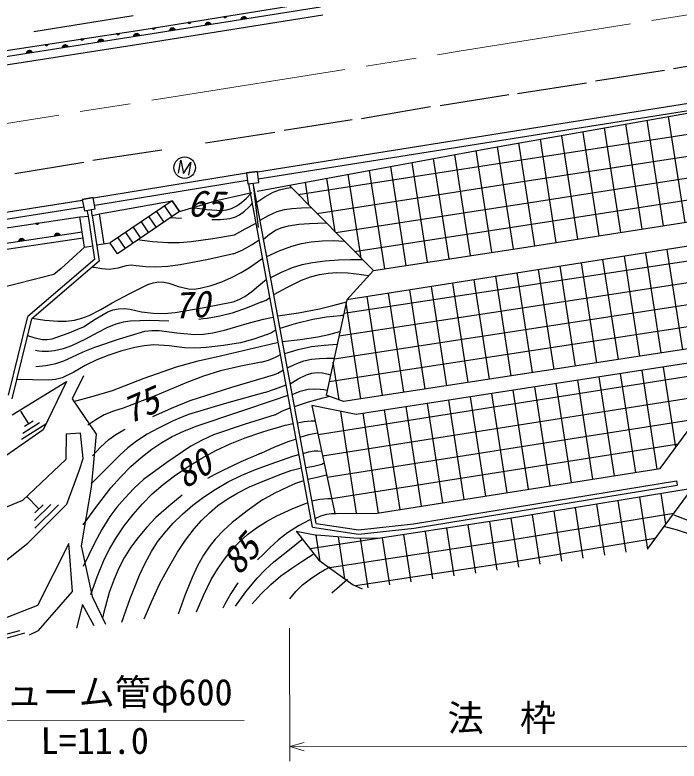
# Model space of a CAD drawing. Units: millimetres, scale not verified. Extents: x 40000 to 680000, y 20000 to 380000.
# Drawn here: x 302560 to 348455, y 250564 to 302112 of the extents above; entities that cross this region are included whole.
import ezdxf
from ezdxf.enums import TextEntityAlignment as Align

# ---------------------------------------------------------------- set-up
doc = ezdxf.new("R2010")
doc.units = ezdxf.units.MM
doc.header["$LTSCALE"] = 1000
doc.linetypes.add('CHAIN', pattern=[18.5, 12, -1.5, 3.5, -1.5])
for name, color, linetype, lineweight in [('M-BGD', 7, 'Continuous', 25), ('M-BGD-HTXT', 7, 'Continuous', 13), ('M-BMK', 2, 'CHAIN', 13)]:
    doc.layers.add(name, color=color, linetype=linetype, lineweight=lineweight)
doc.styles.add('ＭＳ ゴシック', font='')
doc.styles.get('ＭＳ ゴシック').set_extended_font_data('MS Gothic')

msp = doc.modelspace()

# ---------------------------------------------------------------- linework, layer by layer
at = {"layer": 'M-BGD'}
for p, q in [((311617, 300767), (323684, 302661)), ((311632, 301128), (323627, 303054)), ((311689, 300180), (323832, 302117)), ((310738, 302046), (303862, 300941)), ((314714, 301610), (314526, 301580)), ((314533, 301568), (314711, 301597)), ((314705, 301583), (314543, 301557)), ((314554, 301546), (314697, 301569)), ((316039, 301562), (315752, 301517)), ((315772, 301546), (316011, 301583)), ((315961, 301600), (315813, 301577)), ((317182, 302006), (316995, 301976)), ((317001, 301964), (317179, 301993)), ((317174, 301980), (317011, 301953)), ((317022, 301943), (317166, 301966)), ((317156, 301951), (317037, 301932)), ((317062, 301924), (317135, 301935)), ((318189, 301824), (318564, 301883)), ((318550, 301906), (318195, 301850)), ((318206, 301877), (318531, 301928)), ((318509, 301950), (318222, 301905)), ((318241, 301933), (318481, 301971)), ((318430, 301988), (318283, 301965)), ((298599, 299144), (311632, 301128)), ((312245, 301214), (312058, 301183)), ((312065, 301172), (312242, 301200)), ((312237, 301187), (312075, 301161)), ((312085, 301150), (312229, 301173)), ((312219, 301159), (312100, 301139)), ((312125, 301131), (312199, 301143)), ((313249, 301048), (313625, 301107)), ((313611, 301130), (313255, 301074)), ((313266, 301102), (313591, 301153)), ((313570, 301174), (313282, 301129)), ((313302, 301158), (313541, 301195)), ((313491, 301213), (313344, 301190)), ((314688, 301555), (314568, 301536)), ((314593, 301527), (314667, 301539)), ((315719, 301436), (316095, 301495)), ((316081, 301518), (315725, 301462)), ((315736, 301489), (316061, 301540)), ((298666, 298727), (311617, 300767)), ((309777, 300833), (309590, 300804)), ((309596, 300793), (309774, 300820)), ((309769, 300806), (309606, 300781)), ((309617, 300770), (309761, 300792)), ((309751, 300778), (309631, 300760)), ((309656, 300751), (309730, 300762)), ((310780, 300660), (311155, 300719)), ((311141, 300742), (310786, 300686)), ((310797, 300713), (311122, 300764)), ((311100, 300786), (310812, 300741)), ((310832, 300770), (311071, 300807)), ((311021, 300825), (310874, 300801)), ((299347, 298250), (311689, 300180)), ((304834, 300080), (304647, 300052)), ((304653, 300040), (304831, 300067)), ((304826, 300054), (304663, 300029)), ((304674, 300018), (304818, 300040)), ((304808, 300026), (304688, 300007)), ((304713, 299998), (304787, 300010)), ((305893, 299992), (306132, 300029)), ((306082, 300047), (305935, 300024)), ((307306, 300456), (307118, 300428)), ((307125, 300416), (307303, 300443)), ((307297, 300430), (307135, 300405)), ((307146, 300394), (307289, 300416)), ((307279, 300402), (307160, 300384)), ((307185, 300375), (307259, 300386)), ((308310, 300271), (308686, 300330)), ((308672, 300353), (308316, 300297)), ((308327, 300324), (308652, 300376)), ((308630, 300397), (308343, 300352)), ((308363, 300381), (308602, 300418)), ((308551, 300436), (308404, 300412)), ((303371, 299493), (303746, 299552)), ((303733, 299575), (303377, 299519)), ((303388, 299546), (303713, 299598)), ((303691, 299619), (303404, 299574)), ((303424, 299603), (303663, 299640)), ((303612, 299658), (303465, 299634)), ((305841, 299882), (306216, 299941)), ((306202, 299964), (305847, 299908)), ((305857, 299935), (306182, 299987)), ((306161, 300009), (305873, 299963)), ((352861, 299163), (348072, 298397)), ((347445, 298275), (342688, 297531)), ((342062, 297404), (337284, 296664)), ((354080, 296785), (319329, 291259)), ((336693, 296584), (331937, 295821)), ((354158, 296291), (319378, 290761)), ((335234, 292884), (353347, 296100)), ((331279, 295761), (326510, 294938)), ((325872, 294864), (321173, 294136)), ((348866, 287778), (347732, 295103)), ((337572, 292101), (352981, 294486)), ((345901, 287319), (344778, 294578)), ((347384, 287548), (346255, 294840)), ((320510, 293993), (315727, 293247)), ((342937, 286860), (341833, 293988)), ((344419, 287089), (343300, 294316)), ((339972, 286401), (338868, 293529)), ((341454, 286630), (340351, 293758)), ((319305, 289940), (335234, 292884)), ((337007, 285942), (335914, 293004)), ((338490, 286171), (337391, 293267)), ((337801, 290618), (352860, 292950)), ((312713, 292776), (307951, 292055)), ((334043, 285484), (332962, 292464)), ((335525, 285713), (334438, 292736)), ((307315, 291928), (302563, 291144)), ((322133, 289715), (337572, 292101)), ((331078, 285026), (330011, 291918)), ((332560, 285255), (331486, 292191)), ((319313, 291301), (318551, 291209)), ((318551, 291209), (319313, 291301)), ((319407, 290526), (319313, 291301)), ((328113, 284568), (327059, 291373)), ((329595, 284797), (328535, 291646)), ((338031, 289136), (352102, 291315)), ((318556, 291173), (307983, 289449)), ((318551, 291209), (318644, 290434)), ((324680, 287135), (324108, 290827)), ((326480, 285312), (325584, 291100)), ((318615, 290676), (308072, 288957)), ((318644, 290434), (319407, 290526)), ((323115, 266713), (318730, 290444)), ((323371, 266978), (319029, 290480)), ((321515, 290340), (327334, 284447)), ((322879, 288958), (322632, 290555)), ((323433, 288398), (337801, 290618)), ((316576, 289310), (318935, 289855)), ((319041, 290201), (319368, 287428)), ((298960, 288031), (307226, 289324)), ((298960, 288031), (307214, 289322)), ((307218, 289364), (307974, 289500)), ((307974, 289500), (307218, 289364)), ((307218, 289364), (307358, 288586)), ((308114, 288722), (307974, 289500)), ((308405, 288378), (313424, 289271)), ((313424, 289271), (309143, 286358)), ((313424, 289271), (309143, 286358)), ((313931, 288527), (313424, 289271)), ((313424, 289271), (313931, 288527)), ((313931, 288527), (316576, 289310)), ((338260, 287654), (351071, 289637)), ((307314, 288832), (299023, 287535)), ((307358, 288586), (308114, 288722)), ((307898, 288250), (307843, 288673)), ((312887, 288905), (313393, 288161)), ((324733, 287081), (338031, 289136)), ((297859, 286799), (307042, 288167)), ((307042, 288167), (307661, 288211)), ((307370, 286068), (307042, 288167)), ((307653, 288202), (307560, 288622)), ((308085, 285241), (307653, 288202)), ((307898, 288250), (308389, 285107)), ((307920, 288256), (308405, 288378)), ((308733, 286280), (308405, 288378)), ((313931, 288527), (309650, 285614)), ((311812, 288174), (312318, 287430)), ((312350, 288540), (312856, 287796)), ((304199, 287731), (304011, 287703)), ((304017, 287691), (304195, 287718)), ((304190, 287704), (304027, 287680)), ((304038, 287669), (304182, 287690)), ((304172, 287676), (304052, 287658)), ((304077, 287649), (304151, 287660)), ((311275, 287808), (311781, 287064)), ((311275, 287808), (311781, 287064)), ((326034, 285764), (338260, 287654)), ((338490, 286171), (350831, 288082)), ((310737, 287443), (311244, 286699)), ((297980, 285752), (307206, 287116)), ((298042, 285356), (307268, 286720)), ((303152, 286617), (302864, 286575)), ((302885, 286603), (303124, 286638)), ((303074, 286656), (302926, 286635)), ((305304, 286860), (305680, 286915)), ((305666, 286939), (305310, 286886)), ((305321, 286913), (305647, 286961)), ((305625, 286983), (305338, 286940)), ((305358, 286969), (305597, 287004)), ((305547, 287022), (305399, 287000)), ((309663, 286712), (310169, 285967)), ((310200, 287077), (310706, 286333)), ((353122, 286777), (325499, 282439)), ((302831, 286494), (303207, 286550)), ((303193, 286573), (302837, 286520)), ((302848, 286547), (303174, 286595)), ((307370, 286068), (307951, 286160)), ((309125, 286346), (308218, 286202)), ((309125, 286346), (309631, 285602)), ((327334, 284447), (338490, 286171)), ((307370, 286068), (305751, 284591)), ((353254, 285749), (325290, 281480)), ((347227, 278759), (346155, 285683)), ((348710, 278985), (347637, 285916)), ((308085, 285241), (303450, 281287)), ((308389, 285107), (303718, 281122)), ((344261, 278306), (343191, 285218)), ((345744, 278533), (344673, 285450)), ((305751, 284591), (305247, 284175)), ((341295, 277854), (340227, 284752)), ((342778, 278080), (341709, 284985)), ((305247, 284175), (298574, 282481)), ((353152, 284216), (324949, 279910)), ((325499, 282439), (327334, 284447)), ((336847, 277174), (335782, 284054)), ((338330, 277401), (337264, 284287)), ((339813, 277627), (338746, 284520)), ((333881, 276722), (332818, 283588)), ((335364, 276948), (334300, 283821)), ((330916, 276269), (329855, 283123)), ((332399, 276495), (331336, 283356)), ((353049, 282683), (324609, 278341)), ((327950, 275816), (326891, 282658)), ((329433, 276042), (328373, 282890)), ((325499, 282439), (324066, 275844)), ((326467, 275590), (325445, 282191)), ((302120, 275833), (303450, 281287)), ((302368, 275584), (303718, 281122)), ((352947, 281150), (324267, 276771)), ((350961, 279329), (325267, 275406)), ((353117, 278668), (326134, 274517)), ((324960, 275518), (324559, 278112)), ((323506, 273115), (353305, 277819)), ((345469, 270508), (344412, 277329)), ((346950, 270741), (345895, 277557)), ((348235, 272246), (347378, 277785)), ((307296, 277190), (306520, 275584)), ((342505, 270040), (341447, 276873)), ((343987, 270274), (342930, 277101)), ((302379, 274473), (306135, 276795)), ((306135, 276795), (304504, 273442)), ((323820, 271646), (353333, 276305)), ((339542, 269572), (338482, 276417)), ((341024, 269806), (339965, 276645)), ((325267, 275406), (324066, 275844)), ((336579, 269104), (335517, 275961)), ((338060, 269338), (337000, 276189)), ((306520, 275584), (308167, 273147)), ((332134, 268403), (331069, 275277)), ((333615, 268637), (332552, 275505)), ((335097, 268870), (334034, 275733)), ((326134, 274517), (323077, 275125)), ((323077, 275125), (324667, 267679)), ((329170, 267935), (328104, 274821)), ((330652, 268169), (329587, 275049)), ((303516, 273856), (302960, 274735)), ((324134, 270177), (351274, 274461)), ((326174, 267682), (325083, 274726)), ((327691, 267685), (326622, 274592)), ((304704, 273839), (303022, 272775)), ((303105, 273224), (304267, 273959)), ((303811, 274043), (303220, 273669)), ((304504, 273442), (301998, 271705)), ((307094, 273207), (306099, 273141)), ((307274, 271467), (307094, 273207)), ((347144, 270772), (349090, 273402)), ((306099, 273141), (306071, 271390)), ((308167, 273147), (307822, 269493)), ((324447, 268708), (348417, 272492)), ((306071, 271390), (303094, 268556)), ((307020, 270690), (307274, 271467)), ((306145, 268302), (307020, 270690)), ((327589, 267685), (347144, 270772)), ((330097, 266964), (348266, 269915)), ((330138, 266666), (348314, 269619)), ((348266, 269915), (348314, 269619)), ((307822, 269493), (307141, 265440)), ((349365, 269392), (336464, 267277)), ((346272, 265202), (349365, 269392)), ((304221, 267989), (303380, 268839)), ((346290, 265204), (345734, 268797)), ((347542, 266922), (347214, 269039)), ((303094, 268556), (297834, 266473)), ((303456, 265619), (306145, 268302)), ((303917, 267177), (305040, 268290)), ((305560, 268263), (303934, 266653)), ((304507, 268272), (303935, 267706)), ((341832, 264587), (341293, 268068)), ((343318, 264792), (342773, 268311)), ((344804, 264998), (344253, 268554)), ((324667, 267679), (327589, 267685)), ((348088, 267663), (336699, 265795)), ((338860, 264175), (338332, 267583)), ((340346, 264381), (339812, 267826)), ((336464, 267277), (322954, 265220)), ((335888, 263763), (335370, 267110)), ((337374, 263969), (336852, 267340)), ((323115, 266713), (326305, 266236)), ((323371, 266978), (326310, 266539)), ((326305, 266236), (330138, 266666)), ((326310, 266539), (330097, 266964)), ((332916, 263351), (332404, 266658)), ((334402, 263557), (333887, 266884)), ((321997, 266445), (323569, 264434)), ((321997, 266445), (323432, 266167)), ((323650, 264376), (323372, 266172)), ((325971, 265966), (323432, 266167)), ((325357, 263152), (324909, 266050)), ((329944, 262939), (329438, 266207)), ((331430, 263145), (330921, 266433)), ((301684, 264205), (303456, 265619)), ((306291, 265587), (304119, 261305)), ((306531, 262285), (306291, 265587)), ((336699, 265795), (324303, 263908)), ((327747, 265949), (325971, 265966)), ((326972, 262528), (326440, 265962)), ((328458, 262734), (327955, 265981)), ((346812, 265933), (336933, 264313)), ((307141, 265440), (307909, 261933)), ((323569, 264434), (325928, 262743)), ((336933, 264313), (326106, 262665)), ((325928, 262743), (326551, 262469)), ((304200, 259584), (306531, 262285)), ((307909, 261933), (308822, 260013)), ((307233, 261374), (306819, 259735)), ((308031, 259903), (307233, 261374)), ((304119, 261305), (299375, 259485)), ((303232, 259390), (301603, 258935)), ((301780, 259280), (302906, 259595)), ((303562, 259284), (304200, 259584))]:
    msp.add_line(p, q, dxfattribs=at)
for points in [[(314717, 301623), (314712, 301599), (314704, 301578), (314688, 301553), (314669, 301538), (314647, 301527), (314616, 301522), (314592, 301525), (314568, 301534), (314545, 301552), (314530, 301570), (314519, 301591)], [(315713, 301410), (315722, 301458), (315738, 301500), (315770, 301549), (315810, 301580), (315854, 301602), (315915, 301612), (315964, 301604), (316011, 301587), (316057, 301550), (316086, 301515), (316108, 301472)], [(317185, 302019), (317181, 301995), (317173, 301974), (317157, 301949), (317137, 301934), (317115, 301923), (317084, 301918), (317060, 301922), (317036, 301930), (317014, 301949), (316999, 301966), (316988, 301988)], [(318183, 301798), (318191, 301846), (318208, 301888), (318240, 301937), (318280, 301968), (318324, 301990), (318385, 301999), (318434, 301992), (318481, 301975), (318526, 301938), (318556, 301903), (318578, 301860)], [(312248, 301227), (312244, 301203), (312236, 301182), (312220, 301157), (312200, 301141), (312178, 301130), (312148, 301125), (312123, 301129), (312100, 301137), (312077, 301156), (312062, 301173), (312051, 301195)], [(313243, 301022), (313252, 301070), (313269, 301112), (313300, 301162), (313340, 301192), (313384, 301214), (313446, 301224), (313494, 301216), (313541, 301199), (313587, 301162), (313617, 301127), (313639, 301084)], [(309780, 300846), (309776, 300822), (309768, 300801), (309752, 300776), (309732, 300761), (309710, 300750), (309679, 300745), (309655, 300749), (309631, 300758), (309608, 300777), (309594, 300794), (309583, 300816)], [(310774, 300634), (310782, 300682), (310799, 300724), (310831, 300773), (310870, 300804), (310915, 300826), (310976, 300836), (311025, 300828), (311072, 300811), (311117, 300774), (311147, 300739), (311169, 300696)], [(304837, 300093), (304833, 300069), (304825, 300048), (304809, 300024), (304789, 300008), (304767, 299997), (304736, 299993), (304712, 299997), (304688, 300005), (304665, 300024), (304651, 300042), (304640, 300063)], [(305835, 299856), (305843, 299904), (305860, 299946), (305892, 299995), (305931, 300026), (305975, 300048), (306037, 300058), (306085, 300050), (306133, 300033), (306178, 299996), (306208, 299961), (306230, 299918)], [(307309, 300469), (307305, 300446), (307296, 300425), (307280, 300400), (307260, 300385), (307238, 300374), (307207, 300369), (307183, 300373), (307160, 300381), (307137, 300400), (307122, 300418), (307111, 300439)], [(308304, 300245), (308313, 300293), (308329, 300335), (308361, 300384), (308401, 300415), (308445, 300437), (308506, 300447), (308555, 300439), (308602, 300422), (308648, 300385), (308677, 300350), (308699, 300307)], [(303365, 299467), (303374, 299515), (303390, 299557), (303422, 299606), (303462, 299637), (303506, 299659), (303567, 299669), (303616, 299661), (303663, 299644), (303708, 299607), (303738, 299572), (303760, 299529)], [(304202, 287744), (304197, 287720), (304189, 287699), (304173, 287674), (304153, 287659), (304130, 287648), (304100, 287644), (304075, 287648), (304052, 287656), (304029, 287675), (304015, 287693), (304004, 287714)], [(302825, 286468), (302834, 286516), (302851, 286558), (302883, 286607), (302923, 286637), (302967, 286659), (303029, 286668), (303077, 286660), (303124, 286643), (303169, 286605), (303199, 286570), (303220, 286526)], [(305298, 286834), (305307, 286881), (305324, 286923), (305356, 286973), (305396, 287003), (305440, 287024), (305502, 287033), (305550, 287026), (305597, 287008), (305642, 286970), (305672, 286935), (305693, 286892)]]:
    msp.add_lwpolyline(points, close=True, dxfattribs=at)
for points in [[(313859, 291179), (314033, 292078), (314213, 291153), (314721, 291944), (314547, 291046)], [(314836, 288804), (315827, 288677), (316849, 288608), (317194, 288643), (317537, 288740), (317895, 288918), (318220, 289148), (318563, 289454), (318895, 289790)], [(319271, 289173), (319824, 289545), (320399, 289859), (320853, 290024), (321337, 290134), (321494, 290162), (321662, 290191)], [(316157, 287982), (316777, 287979), (317401, 288038), (317754, 288144), (318089, 288308), (318429, 288545), (318728, 288825), (318855, 288965), (318979, 289108)], [(319501, 287927), (320078, 288253), (320684, 288525), (321181, 288662), (321695, 288741), (322363, 288789), (323026, 288810)], [(311009, 286608), (312060, 286469), (313127, 286389), (313927, 286394), (314732, 286460), (316238, 286658), (317733, 286917), (318470, 287345), (319229, 287735)], [(313305, 288121), (313683, 288091), (314060, 288061)], [(319743, 286616), (320162, 286961), (320617, 287258), (321023, 287432), (321455, 287552), (322178, 287659), (322910, 287707), (323490, 287730), (324075, 287748)], [(317669, 285596), (318304, 285883), (318908, 286221), (319165, 286390), (319428, 286569)], [(319964, 285421), (320819, 285810), (321703, 286145), (322359, 286322), (323040, 286442), (323799, 286511), (324559, 286519), (324938, 286507), (325317, 286490)], [(317665, 285600), (315827, 285189), (313970, 284836), (313128, 284730), (312273, 284685), (311607, 284705), (310940, 284786), (310594, 284815), (310242, 284783), (309662, 284624), (309077, 284527), (308560, 284565), (308039, 284665), (308008, 284671), (307978, 284678)], [(319329, 285045), (319495, 285170), (319661, 285293)], [(320233, 283962), (320970, 284337), (321739, 284660), (322417, 284864), (323113, 285011), (324010, 285129), (324923, 285187), (325750, 285205), (326585, 285206)], [(303755, 281160), (304630, 281026), (305517, 280951), (306091, 280961), (306667, 281031), (307186, 281161), (307688, 281349), (308495, 281752), (309290, 282217), (310489, 282869), (311750, 283485), (312122, 283610), (312506, 283673), (312841, 283660), (313185, 283585), (313856, 283354), (314548, 283180), (314953, 283173), (315370, 283227), (316116, 283424), (316849, 283680), (317535, 283974), (318193, 284321), (318761, 284671), (319329, 285045)], [(320448, 282799), (321385, 283312), (322361, 283777), (322981, 284011), (323617, 284186), (324198, 284281), (324798, 284318), (325570, 284291), (326337, 284205), (326673, 284155), (327018, 284101)], [(319384, 283403), (319665, 283622), (319945, 283856)], [(303431, 279964), (303945, 279794), (304458, 279687), (304796, 279682), (305143, 279738), (306244, 280121), (307305, 280554), (308094, 281093), (308926, 281586), (309316, 281728), (309727, 281812), (310130, 281825), (310531, 281778), (311317, 281608), (312113, 281499), (312871, 281494), (313635, 281550), (315629, 281891), (317639, 282296), (318054, 282452), (318452, 282668), (318928, 283015), (319384, 283403)], [(319633, 282283), (319913, 282414), (320165, 282599), (320172, 282605)], [(319633, 282283), (318614, 281870), (317577, 281515), (316726, 281302), (315851, 281146), (315564, 281106), (315279, 281070)], [(320722, 281316), (322164, 281528), (323604, 281801), (324533, 282032), (325467, 282291)], [(313184, 280961), (311861, 280991), (310525, 280960), (310032, 280888), (309542, 280755), (308903, 280491), (308278, 280168), (307388, 279685), (306458, 279250), (305892, 279047), (305300, 278898), (304877, 278852), (304451, 278868), (304214, 278894), (303976, 278927)], [(303996, 277826), (304696, 277895), (305380, 278022), (305940, 278214), (306492, 278469), (307276, 278847), (308079, 279167), (309792, 279745), (311534, 280269), (312024, 280314), (312529, 280299), (313744, 280139), (314958, 280040), (315596, 280062), (316232, 280143), (317034, 280322), (317827, 280560), (318768, 280850), (319734, 281084), (320065, 281153), (320407, 281223)], [(320880, 280464), (322008, 280812), (323148, 281102), (324091, 281255), (325047, 281350), (325157, 281359), (325266, 281369)], [(319993, 280045), (319076, 279722), (318145, 279459), (316976, 279268), (315780, 279134), (315031, 279092), (314283, 279110), (313224, 279243), (312162, 279315), (311497, 279255), (310838, 279135), (309939, 278898), (309046, 278600), (308218, 278276), (307406, 277894), (306621, 277432), (305818, 277030), (305362, 276927), (304892, 276884), (303778, 276891), (302655, 276920)], [(319993, 280045), (320285, 280181), (320567, 280352)], [(321048, 279554), (322273, 279682), (323487, 279869), (324255, 280039), (325019, 280232)], [(306605, 275411), (307959, 275765), (309295, 276176), (311497, 277019), (313721, 277806), (315233, 278216), (316771, 278571), (318731, 279014), (320678, 279492)], [(321202, 278718), (322126, 278991), (323060, 279204), (323940, 279308), (324829, 279355)], [(319574, 278121), (320081, 278264), (320574, 278466), (320740, 278555), (320904, 278647)], [(321385, 277727), (321935, 277995), (322513, 278208), (323059, 278321), (323617, 278374), (324114, 278390), (324620, 278392)], [(319574, 278121), (318173, 277847), (316777, 277513), (315595, 277149), (314432, 276727), (312243, 275808), (310032, 274946), (309363, 274738), (308720, 274475), (308151, 274149), (307593, 273774)], [(320432, 277256), (320730, 277356), (321009, 277515), (321049, 277543), (321096, 277579)], [(321587, 276637), (322130, 276964), (322712, 277243), (323068, 277355), (323441, 277409), (323824, 277383), (324206, 277297), (324284, 277276), (324372, 277251)], [(312091, 274359), (313372, 274947), (314673, 275479), (317540, 276385), (320432, 277256)], [(319820, 276023), (320567, 276279), (321303, 276547)], [(319820, 276023), (317179, 275294), (314555, 274507), (313504, 274064), (312477, 273566), (311709, 273140), (310971, 272661), (310366, 272201), (309801, 271696), (308822, 270702), (307834, 269719)], [(320765, 275607), (321102, 275732), (321436, 275841)], [(321723, 275900), (322271, 276110), (322826, 276257), (323236, 276291), (323663, 276265), (323903, 276234), (324143, 276198)], [(307286, 266889), (308217, 268179), (309195, 269431), (309861, 270188), (310579, 270912), (311275, 271531), (312016, 272110), (312704, 272574), (313422, 272985), (314273, 273384), (315157, 273732), (317962, 274667), (320765, 275607)], [(321879, 275056), (322856, 275385), (323853, 275657), (324065, 275709), (324288, 275764)], [(320548, 274484), (321008, 274734), (321502, 274934), (321549, 274951), (321595, 274967)], [(320548, 274484), (318407, 273821), (316281, 273101), (315490, 272737), (314716, 272315), (313067, 271192), (311446, 270015), (310782, 269397), (310149, 268726), (309607, 268116), (309107, 267462), (308559, 266559), (308062, 265624), (307666, 264819), (307287, 263999)], [(320706, 273614), (321236, 273766), (321790, 273884)], [(322088, 273925), (322554, 274032), (323025, 274077), (323163, 274076), (323302, 274073)], [(307801, 262082), (308238, 263297), (308729, 264486), (309108, 265243), (309545, 265981), (310111, 266805), (310733, 267602), (311370, 268333), (312052, 269021), (312799, 269671), (313586, 270273), (314520, 270911), (315485, 271497), (316444, 272012), (317430, 272474), (318478, 272895), (319553, 273261), (320124, 273439), (320706, 273614)], [(307930, 271659), (308468, 272243), (309051, 272785), (309544, 273137), (310081, 273445), (310125, 273469), (310178, 273498)], [(322271, 272934), (322865, 273119), (323478, 273249)], [(319568, 271830), (320522, 272269), (321506, 272656), (321741, 272738), (321986, 272823)], [(319568, 271830), (318164, 271232), (316785, 270579), (316327, 270337), (315864, 270084)], [(321365, 271483), (321770, 271622), (322187, 271739)], [(322480, 271803), (322850, 271931), (323236, 272000), (323493, 271993), (323752, 271964)], [(309942, 260168), (310525, 261794), (311165, 263400), (311551, 264236), (311995, 265052), (312420, 265703), (312895, 266319), (313494, 266989), (314137, 267620), (314850, 268234), (315599, 268801), (316408, 269334), (317258, 269821), (318200, 270289), (319174, 270706), (320260, 271108), (321366, 271483)], [(320939, 270375), (321634, 270628), (322355, 270828)], [(322655, 270853), (323217, 270939), (323770, 271086), (323844, 271111), (323928, 271140)], [(311501, 260384), (312013, 261622), (312579, 262833), (313161, 263925), (313797, 264993), (314342, 265815), (314940, 266608), (315447, 267188), (315997, 267725), (316591, 268214), (317223, 268656), (317974, 269103), (318763, 269502), (319839, 269959), (320939, 270375)], [(322805, 270042), (323456, 270181), (324100, 270333)], [(319667, 268617), (320548, 269107), (321455, 269543), (321983, 269753), (322517, 269951)], [(314108, 268935), (313188, 268184), (312301, 267380), (311671, 266725), (311079, 266021), (310577, 265334), (310120, 264605), (309738, 263880), (309409, 263128), (309083, 262213), (308813, 261274), (308706, 260860), (308601, 260436)], [(319667, 268617), (318603, 267856), (317575, 267048), (316974, 266502), (316407, 265906), (315975, 265368), (315592, 264797), (315180, 264046), (314817, 263256), (314312, 261994), (313844, 260709)], [(323084, 268534), (323628, 268647), (324189, 268701), (324318, 268706), (324447, 268709)], [(315104, 260883), (315589, 261999), (316132, 263099), (316561, 263824), (317042, 264517), (317534, 265125), (318077, 265701), (318642, 266209), (319246, 266670), (319934, 267116), (320652, 267510), (321715, 267995), (322800, 268430)], [(323308, 267321), (323710, 267506), (324125, 267631), (324440, 267663), (324762, 267668)], [(348099, 267575), (349115, 267194), (350117, 266753), (350869, 266359), (351609, 265941)], [(322940, 267222), (322154, 266806), (321403, 266339), (320777, 265848), (320180, 265302), (319751, 264886), (319319, 264463)], [(347372, 266795), (348312, 266548), (349230, 266246), (349747, 266019), (350255, 265754)], [(317796, 261256), (318527, 262250), (319301, 263200), (319855, 263783), (320453, 264323), (321419, 265099), (322395, 265866)], [(318961, 261418), (319577, 262112), (320236, 262763), (320943, 263351), (321689, 263892), (322457, 264400), (323244, 264895)], [(321551, 261776), (321964, 262272), (322427, 262732), (322976, 263160), (323566, 263544), (323949, 263771), (324336, 263993)], [(324457, 262179), (325000, 262649), (325550, 263124)], [(317954, 262870), (317484, 262150), (317068, 261403), (317000, 261270), (316932, 261137)]]:
    msp.add_lwpolyline(points, dxfattribs=at)
msp.add_circle((314292, 291561), 746, dxfattribs=at)
at = {"layer": 'M-BGD-HTXT'}
for p, q in [((321541, 259753), (321549, 250564)), ((318402, 253364), (298699, 253347)), ((321548, 251564), (353385, 251591))]:
    msp.add_line(p, q, dxfattribs=at)
msp.add_lwpolyline([(322548, 251277), (321548, 251564), (322548, 251849)], dxfattribs=at)
at = {"layer": 'M-BMK'}
for p, q in [((333247, 299601), (352997, 302749)), ((313496, 296453), (333247, 299601)), ((293745, 293305), (313496, 296453))]:
    msp.add_line(p, q, dxfattribs=at)

# ---------------------------------------------------------------- texts
at = {"layer": 'M-BGD', "style": 'ＭＳ ゴシック', "oblique": 15}
for s, rotation, p in [('65', 358.049, (314431, 287651)), ('70', 3.049, (313589, 280571)), ('75', 23.449, (310672, 273324)), ('80', 33.049, (314614, 268862)), ('85', 48.949, (318448, 262949))]:
    msp.add_text(s, height=1833, rotation=rotation, dxfattribs=at).set_placement(p, align=Align.BOTTOM_LEFT)
at = {"layer": 'M-BGD-HTXT', "style": 'ＭＳ ゴシック'}
for s, p in [('ヒューム管φ600', (299465, 253847)), ('法\u3000枠', (332456, 252073)), ('L=11.0', (304335, 250504))]:
    msp.add_text(s, height=1833, rotation=0.049, dxfattribs=at).set_placement(p, align=Align.BOTTOM_LEFT)

doc.saveas('drawing.dxf')
